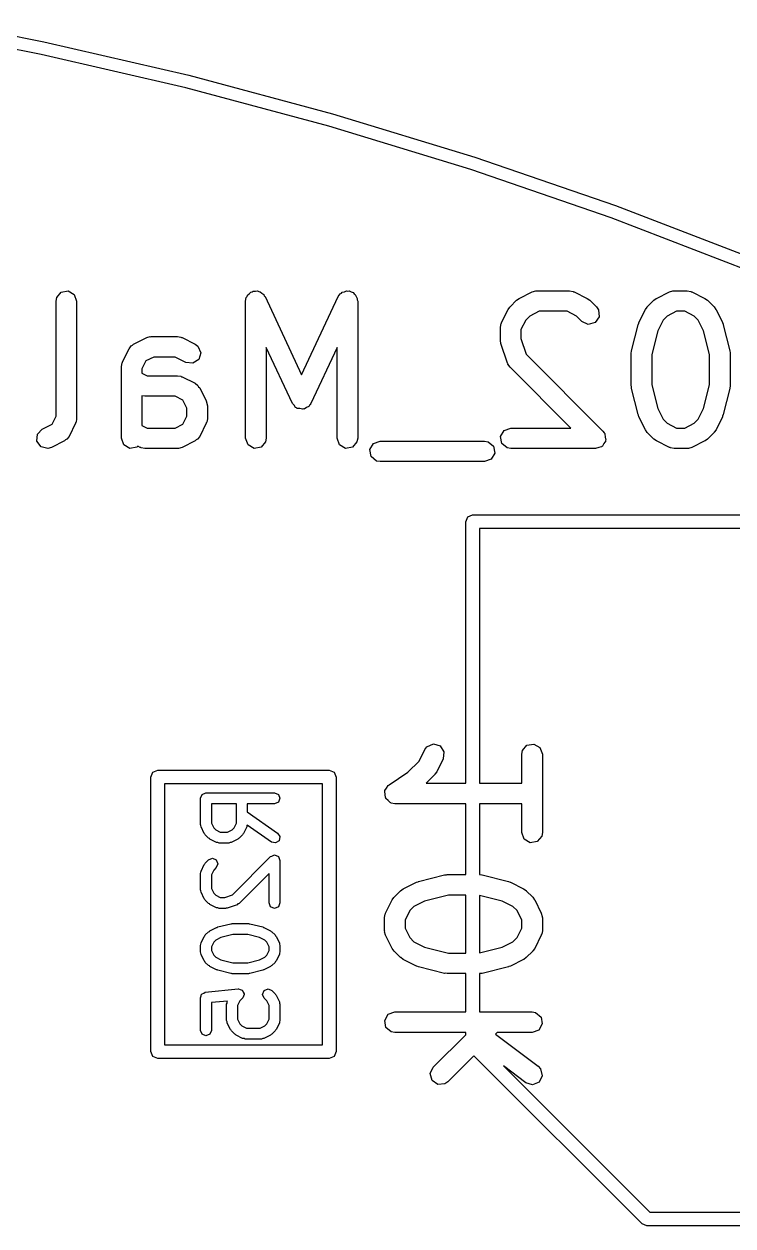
# Model space of a CAD drawing. Extents: x 107.3 to 170.9, y -113.5 to -51.4.
# Drawn here: x 145.43 to 150.59, y -60.7 to -51.95 of the extents above; entities that cross this region are included whole.
import ezdxf

# ---------------------------------------------------------------- set-up
doc = ezdxf.new("R2010")
doc.units = 0
doc.layers.add('BLACK', color=7, linetype='CONTINUOUS')

msp = doc.modelspace()

# ---------------------------------------------------------------- linework, layer by layer
at = {"layer": 'BLACK', "linetype": 'CONTINUOUS'}
for p, q in [((144.91, -51.9462), (145.572, -52.0749)), ((145.552, -52.1679), (144.91, -52.043)), ((145.572, -52.0749), (146.628, -52.3187)), ((146.605, -52.4109), (145.552, -52.1679)), ((146.628, -52.3187), (147.675, -52.5992)), ((147.649, -52.6906), (146.605, -52.4109)), ((147.675, -52.5992), (148.711, -52.9161)), ((148.682, -53.0065), (147.649, -52.6906)), ((148.711, -52.9161), (149.736, -53.2689)), ((149.704, -53.3582), (148.682, -53.0065)), ((149.736, -53.2689), (150.748, -53.6573)), ((150.712, -53.7455), (149.704, -53.3582)), ((145.665, -53.9381), (145.698, -53.8988)), ((145.698, -53.8988), (145.748, -53.8899)), ((145.748, -53.8899), (145.793, -53.9156)), ((145.793, -53.9156), (145.81, -53.9638)), ((147.046, -53.9381), (147.052, -53.9305)), ((147.052, -53.9305), (147.055, -53.9208)), ((147.055, -53.9208), (147.068, -53.9114)), ((147.068, -53.9114), (147.079, -53.8988)), ((147.079, -53.8988), (147.089, -53.8971)), ((147.089, -53.8971), (147.097, -53.8913)), ((147.097, -53.8913), (147.113, -53.8928)), ((147.113, -53.8928), (147.129, -53.8899)), ((147.129, -53.8899), (147.138, -53.8949)), ((147.138, -53.8949), (147.148, -53.8958)), ((147.148, -53.8958), (147.159, -53.9074)), ((147.159, -53.9074), (147.174, -53.9156)), ((147.174, -53.9156), (147.177, -53.925)), ((147.177, -53.925), (147.184, -53.9321)), ((147.715, -53.9321), (147.73, -53.9107)), ((147.73, -53.9107), (147.739, -53.9065)), ((147.739, -53.9065), (147.745, -53.8988)), ((147.745, -53.8988), (147.761, -53.896)), ((147.761, -53.896), (147.776, -53.8891)), ((147.776, -53.8891), (147.786, -53.8917)), ((147.786, -53.8917), (147.796, -53.8899)), ((147.796, -53.8899), (147.81, -53.8981)), ((147.81, -53.8981), (147.826, -53.9024)), ((147.826, -53.9024), (147.832, -53.9106)), ((147.832, -53.9106), (147.84, -53.9156)), ((147.84, -53.9156), (147.846, -53.931)), ((147.846, -53.931), (147.855, -53.9444)), ((149.035, -53.9443), (149.13, -53.8967)), ((149.13, -53.8967), (149.155, -53.8893)), ((149.155, -53.8893), (149.16, -53.8903)), ((149.16, -53.8903), (149.164, -53.8888)), ((149.164, -53.8888), (149.402, -53.8888)), ((149.402, -53.8888), (149.428, -53.8933)), ((149.428, -53.8933), (149.431, -53.8962)), ((149.431, -53.8962), (149.435, -53.8967)), ((149.435, -53.8967), (149.531, -53.9443)), ((150.035, -53.9443), (150.13, -53.8967)), ((150.13, -53.8967), (150.155, -53.8893)), ((150.155, -53.8893), (150.16, -53.8903)), ((150.16, -53.8903), (150.164, -53.8888)), ((150.164, -53.8888), (150.259, -53.8888)), ((150.259, -53.8888), (150.285, -53.8933)), ((150.285, -53.8933), (150.288, -53.8962)), ((150.288, -53.8962), (150.293, -53.8967)), ((150.293, -53.8967), (150.388, -53.9443)), ((145.66, -53.9638), (145.665, -53.9381)), ((145.66, -54.8032), (145.66, -53.9638)), ((145.81, -53.9638), (145.81, -54.8209)), ((147.041, -53.9638), (147.046, -53.9381)), ((147.041, -54.9638), (147.041, -53.9638)), ((147.184, -53.9321), (147.449, -54.5007)), ((147.449, -54.5007), (147.715, -53.9321)), ((147.855, -53.9444), (147.854, -53.9544)), ((147.854, -53.9544), (147.858, -53.9638)), ((147.858, -53.9638), (147.858, -54.9638)), ((148.954, -54.0255), (148.967, -54.0075)), ((148.967, -54.0075), (148.968, -54.006)), ((148.968, -54.006), (149.016, -53.9584)), ((149.016, -53.9584), (149.034, -53.9455)), ((149.034, -53.9455), (149.035, -53.9443)), ((149.531, -53.9443), (149.549, -53.9577)), ((149.549, -53.9577), (149.55, -53.9584)), ((149.55, -53.9584), (149.598, -54.006)), ((149.598, -54.006), (149.613, -54.0273)), ((149.954, -54.0255), (149.967, -54.0075)), ((149.967, -54.0075), (149.968, -54.006)), ((149.968, -54.006), (150.016, -53.9584)), ((150.016, -53.9584), (150.034, -53.9455)), ((150.034, -53.9455), (150.035, -53.9443)), ((150.388, -53.9443), (150.406, -53.9577)), ((150.406, -53.9577), (150.407, -53.9584)), ((150.407, -53.9584), (150.455, -54.006)), ((150.455, -54.006), (150.468, -54.0244)), ((148.906, -54.1207), (148.954, -54.0255)), ((149.083, -54.1034), (149.048, -54.172)), ((149.113, -54.073), (149.083, -54.1034)), ((149.181, -54.0388), (149.113, -54.073)), ((149.384, -54.0388), (149.181, -54.0388)), ((149.453, -54.073), (149.384, -54.0388)), ((149.492, -54.1121), (149.453, -54.073)), ((149.617, -54.0784), (149.588, -54.1205)), ((149.613, -54.0273), (149.617, -54.0784)), ((149.906, -54.1207), (149.954, -54.0255)), ((150.083, -54.1034), (150.044, -54.1804)), ((150.113, -54.073), (150.083, -54.1034)), ((150.181, -54.0388), (150.113, -54.073)), ((150.241, -54.0388), (150.181, -54.0388)), ((150.31, -54.073), (150.241, -54.0388)), ((150.34, -54.1034), (150.31, -54.073)), ((150.379, -54.1804), (150.34, -54.1034)), ((150.468, -54.0244), (150.469, -54.0255)), ((150.469, -54.0255), (150.517, -54.1207)), ((148.898, -54.1543), (148.903, -54.1286)), ((148.898, -54.2495), (148.898, -54.1543)), ((148.903, -54.1286), (148.906, -54.1252)), ((148.906, -54.1252), (148.906, -54.1207)), ((149.048, -54.172), (149.048, -54.2373)), ((149.538, -54.1337), (149.492, -54.1121)), ((149.588, -54.1205), (149.538, -54.1337)), ((149.853, -54.3265), (149.901, -54.1361)), ((149.901, -54.1361), (149.906, -54.1242)), ((149.906, -54.1242), (149.906, -54.1207)), ((150.044, -54.1804), (150.001, -54.354)), ((150.422, -54.354), (150.379, -54.1804)), ((150.517, -54.1207), (150.52, -54.1331)), ((150.52, -54.1331), (150.522, -54.1361)), ((150.522, -54.1361), (150.57, -54.3265)), ((146.218, -54.2858), (146.225, -54.2777)), ((146.225, -54.2777), (146.321, -54.23)), ((146.321, -54.23), (146.346, -54.2226)), ((146.346, -54.2226), (146.35, -54.2236)), ((146.35, -54.2236), (146.354, -54.2221)), ((146.354, -54.2221), (146.545, -54.2221)), ((146.545, -54.2221), (146.57, -54.2266)), ((146.57, -54.2266), (146.574, -54.2295)), ((146.574, -54.2295), (146.578, -54.23)), ((146.578, -54.23), (146.674, -54.2777)), ((146.674, -54.2777), (146.694, -54.2932)), ((148.899, -54.251), (148.898, -54.2495)), ((148.902, -54.2732), (148.899, -54.251)), ((148.95, -54.4161), (148.902, -54.2732)), ((149.048, -54.2373), (149.086, -54.3518)), ((146.144, -54.4064), (146.192, -54.3112)), ((146.192, -54.3112), (146.207, -54.2903)), ((146.207, -54.2903), (146.218, -54.2858)), ((146.694, -54.2932), (146.715, -54.3402)), ((146.715, -54.3402), (146.7, -54.3894)), ((147.382, -54.7098), (147.191, -54.3018)), ((147.191, -54.3018), (147.191, -54.9638)), ((147.708, -54.3018), (147.517, -54.7098)), ((147.708, -54.9638), (147.708, -54.3018)), ((149.086, -54.3518), (149.645, -54.9107)), ((149.851, -54.3447), (149.853, -54.33)), ((149.851, -54.5828), (149.851, -54.3447)), ((149.853, -54.33), (149.853, -54.3265)), ((150.001, -54.354), (150.001, -54.5736)), ((150.422, -54.5736), (150.422, -54.354)), ((150.57, -54.3265), (150.571, -54.3415)), ((150.571, -54.3415), (150.572, -54.3447)), ((150.572, -54.3447), (150.572, -54.5828)), ((146.136, -54.44), (146.141, -54.4143)), ((146.136, -54.9638), (146.136, -54.44)), ((146.141, -54.4143), (146.144, -54.4109)), ((146.144, -54.4109), (146.144, -54.4064)), ((146.315, -54.4006), (146.286, -54.4577)), ((146.372, -54.3721), (146.315, -54.4006)), ((146.527, -54.3721), (146.372, -54.3721)), ((146.606, -54.4118), (146.527, -54.3721)), ((146.657, -54.4177), (146.606, -54.4118)), ((146.7, -54.3894), (146.657, -54.4177)), ((148.953, -54.4196), (148.95, -54.4161)), ((148.953, -54.424), (148.953, -54.4196)), ((148.968, -54.4454), (148.953, -54.424)), ((149.411, -54.8888), (148.968, -54.4454)), ((146.286, -54.4577), (146.286, -54.4889)), ((146.286, -54.4889), (146.324, -54.5078)), ((146.324, -54.5078), (146.545, -54.5078)), ((146.545, -54.5078), (146.57, -54.5124)), ((146.57, -54.5124), (146.574, -54.5152)), ((146.574, -54.5152), (146.578, -54.5157)), ((146.578, -54.5157), (146.674, -54.5634)), ((146.674, -54.5634), (146.694, -54.5789)), ((146.694, -54.5789), (146.699, -54.5892)), ((146.699, -54.5892), (146.707, -54.5969)), ((146.707, -54.5969), (146.755, -54.6921)), ((149.852, -54.5861), (149.851, -54.5828)), ((149.853, -54.601), (149.852, -54.5861)), ((149.901, -54.7915), (149.853, -54.601)), ((150.001, -54.5736), (150.044, -54.7471)), ((150.379, -54.7471), (150.422, -54.5736)), ((150.57, -54.601), (150.522, -54.7915)), ((150.572, -54.5828), (150.57, -54.5976)), ((150.57, -54.5976), (150.57, -54.601)), ((146.307, -54.6578), (146.286, -54.6543)), ((146.286, -54.6543), (146.286, -54.8698)), ((146.527, -54.6578), (146.307, -54.6578)), ((146.584, -54.6863), (146.527, -54.6578)), ((146.613, -54.7434), (146.584, -54.6863)), ((146.755, -54.6921), (146.762, -54.7171)), ((146.762, -54.7171), (146.761, -54.7215)), ((147.395, -54.7235), (147.382, -54.7098)), ((147.512, -54.7179), (147.511, -54.7211)), ((147.517, -54.7098), (147.512, -54.7179)), ((145.632, -54.8603), (145.66, -54.8032)), ((146.584, -54.8603), (146.613, -54.8032)), ((146.613, -54.8032), (146.613, -54.7434)), ((146.761, -54.7215), (146.763, -54.7257)), ((146.763, -54.7257), (146.763, -54.8209)), ((147.406, -54.7395), (147.395, -54.7235)), ((147.413, -54.7412), (147.406, -54.7395)), ((147.418, -54.746), (147.413, -54.7412)), ((147.437, -54.7477), (147.418, -54.746)), ((147.456, -54.7528), (147.437, -54.7477)), ((147.462, -54.7499), (147.456, -54.7528)), ((147.469, -54.7505), (147.462, -54.7499)), ((147.485, -54.7393), (147.469, -54.7505)), ((147.503, -54.7311), (147.485, -54.7393)), ((147.508, -54.723), (147.503, -54.7311)), ((147.511, -54.7211), (147.508, -54.723)), ((149.903, -54.7944), (149.901, -54.7915)), ((149.906, -54.8068), (149.903, -54.7944)), ((149.954, -54.9021), (149.906, -54.8068)), ((150.044, -54.7471), (150.083, -54.8241)), ((150.34, -54.8241), (150.379, -54.7471)), ((150.517, -54.8068), (150.469, -54.9021)), ((150.522, -54.7915), (150.517, -54.8033)), ((150.517, -54.8033), (150.517, -54.8068)), ((145.559, -54.8967), (145.632, -54.8603)), ((145.802, -54.8545), (145.755, -54.9497)), ((145.803, -54.85), (145.802, -54.8545)), ((145.806, -54.8466), (145.803, -54.85)), ((145.81, -54.8209), (145.806, -54.8466)), ((146.286, -54.8698), (146.324, -54.8888)), ((146.324, -54.8888), (146.527, -54.8888)), ((146.527, -54.8888), (146.584, -54.8603)), ((146.755, -54.8545), (146.707, -54.9497)), ((146.758, -54.8466), (146.755, -54.85)), ((146.755, -54.85), (146.755, -54.8545)), ((146.763, -54.8209), (146.758, -54.8466)), ((148.925, -54.9063), (148.973, -54.8888)), ((148.973, -54.8888), (149.411, -54.8888)), ((150.083, -54.8241), (150.113, -54.8545)), ((150.113, -54.8545), (150.181, -54.8888)), ((150.181, -54.8888), (150.241, -54.8888)), ((150.241, -54.8888), (150.31, -54.8545)), ((150.31, -54.8545), (150.34, -54.8241)), ((145.52, -54.9852), (145.524, -54.934)), ((145.524, -54.934), (145.559, -54.8967)), ((145.729, -54.9751), (145.721, -54.9832)), ((145.739, -54.9706), (145.729, -54.9751)), ((145.755, -54.9497), (145.739, -54.9706)), ((146.154, -55.012), (146.136, -54.9638)), ((146.681, -54.9751), (146.674, -54.9832)), ((146.692, -54.9706), (146.681, -54.9751)), ((146.707, -54.9497), (146.692, -54.9706)), ((147.059, -55.012), (147.041, -54.9638)), ((147.191, -54.9638), (147.187, -54.9894)), ((147.725, -55.012), (147.708, -54.9638)), ((147.858, -54.9638), (147.853, -54.9894)), ((148.899, -54.9508), (148.925, -54.9063)), ((148.908, -55.0013), (148.899, -54.9508)), ((149.645, -54.9107), (149.655, -54.9242)), ((149.655, -54.9242), (149.657, -54.9263)), ((149.657, -54.9263), (149.658, -54.9283)), ((149.658, -54.9283), (149.66, -54.9321)), ((149.66, -54.9321), (149.662, -54.9546)), ((149.662, -54.9546), (149.666, -54.9768)), ((149.666, -54.9768), (149.664, -54.9798)), ((149.664, -54.9798), (149.665, -54.9832)), ((149.955, -54.9032), (149.954, -54.9021)), ((149.968, -54.9216), (149.955, -54.9032)), ((150.016, -54.9692), (149.968, -54.9216)), ((150.017, -54.9699), (150.016, -54.9692)), ((150.035, -54.9832), (150.017, -54.9699)), ((150.389, -54.9821), (150.388, -54.9832)), ((150.407, -54.9692), (150.389, -54.9821)), ((150.455, -54.9216), (150.407, -54.9692)), ((150.456, -54.9201), (150.455, -54.9216)), ((150.469, -54.9021), (150.456, -54.9201)), ((145.551, -55.0264), (145.52, -54.9852)), ((145.601, -55.0383), (145.551, -55.0264)), ((145.626, -55.0309), (145.601, -55.0383)), ((145.721, -54.9832), (145.626, -55.0309)), ((146.198, -55.0376), (146.154, -55.012)), ((146.249, -55.0287), (146.198, -55.0376)), ((146.255, -55.0217), (146.249, -55.0287)), ((146.273, -55.0309), (146.255, -55.0217)), ((146.278, -55.0314), (146.273, -55.0309)), ((146.281, -55.0343), (146.278, -55.0314)), ((146.307, -55.0388), (146.281, -55.0343)), ((146.545, -55.0388), (146.307, -55.0388)), ((146.549, -55.0372), (146.545, -55.0388)), ((146.553, -55.0383), (146.549, -55.0372)), ((146.578, -55.0309), (146.553, -55.0383)), ((146.674, -54.9832), (146.578, -55.0309)), ((147.103, -55.0376), (147.059, -55.012)), ((147.154, -55.0287), (147.103, -55.0376)), ((147.187, -54.9894), (147.154, -55.0287)), ((147.77, -55.0376), (147.725, -55.012)), ((147.82, -55.0287), (147.77, -55.0376)), ((147.853, -54.9894), (147.82, -55.0287)), ((147.947, -55.046), (147.973, -55.0016)), ((147.956, -55.0965), (147.947, -55.046)), ((147.973, -55.0016), (148.021, -54.984)), ((148.021, -54.984), (148.783, -54.984)), ((148.783, -54.984), (148.808, -54.9885)), ((148.808, -54.9885), (148.848, -55.0215)), ((148.848, -55.0215), (148.857, -55.072)), ((148.948, -55.0343), (148.908, -55.0013)), ((148.973, -55.0388), (148.948, -55.0343)), ((149.592, -55.0388), (148.973, -55.0388)), ((149.614, -55.0311), (149.592, -55.0388)), ((149.635, -55.0252), (149.614, -55.0311)), ((149.637, -55.0224), (149.635, -55.0252)), ((149.641, -55.0212), (149.637, -55.0224)), ((149.652, -55.0017), (149.641, -55.0212)), ((149.665, -54.9832), (149.652, -55.0017)), ((150.13, -55.0309), (150.035, -54.9832)), ((150.135, -55.0314), (150.13, -55.0309)), ((150.138, -55.0343), (150.135, -55.0314)), ((150.164, -55.0388), (150.138, -55.0343)), ((150.259, -55.0388), (150.164, -55.0388)), ((150.263, -55.0372), (150.259, -55.0388)), ((150.268, -55.0383), (150.263, -55.0372)), ((150.293, -55.0309), (150.268, -55.0383)), ((150.388, -54.9832), (150.293, -55.0309)), ((147.995, -55.1295), (147.956, -55.0965)), ((148.021, -55.134), (147.995, -55.1295)), ((148.783, -55.134), (148.021, -55.134)), ((148.831, -55.1165), (148.783, -55.134)), ((148.857, -55.072), (148.831, -55.1165)), ((148.645, -55.5714), (148.66, -55.536)), ((148.645, -57.4754), (148.645, -55.5714)), ((148.66, -55.536), (148.695, -55.5214)), ((148.695, -55.5214), (153.775, -55.5214)), ((148.745, -55.6214), (148.745, -57.4754)), ((153.725, -55.6214), (148.745, -55.6214)), ((148.305, -57.3155), (148.347, -57.2312)), ((148.347, -57.2312), (148.363, -57.2103)), ((148.363, -57.2103), (148.41, -57.1899)), ((148.41, -57.1899), (148.459, -57.2045)), ((148.459, -57.2045), (148.487, -57.2473)), ((148.487, -57.2473), (148.481, -57.2983)), ((149.054, -57.2647), (149.058, -57.2391)), ((149.058, -57.2391), (149.091, -57.1998)), ((149.091, -57.1998), (149.142, -57.1909)), ((149.142, -57.1909), (149.186, -57.2165)), ((149.186, -57.2165), (149.204, -57.2647)), ((148.224, -57.3969), (148.305, -57.3155)), ((148.481, -57.2983), (148.434, -57.3935)), ((149.054, -57.4754), (149.054, -57.2647)), ((149.204, -57.2647), (149.204, -57.8362)), ((146.351, -57.4314), (146.366, -57.396)), ((146.351, -59.4314), (146.351, -57.4314)), ((146.366, -57.396), (146.401, -57.3814)), ((146.401, -57.3814), (147.651, -57.3814)), ((147.651, -57.3814), (147.687, -57.396)), ((147.687, -57.396), (147.701, -57.4314)), ((147.701, -57.4314), (147.701, -59.4314)), ((148.087, -57.488), (148.224, -57.3969)), ((148.42, -57.413), (148.357, -57.4754)), ((148.434, -57.3935), (148.42, -57.4115)), ((148.42, -57.4115), (148.42, -57.413)), ((146.451, -57.4814), (146.451, -59.3814)), ((147.601, -57.4814), (146.451, -57.4814)), ((147.601, -59.3814), (147.601, -57.4814)), ((148.057, -57.5294), (148.069, -57.5118)), ((148.069, -57.5118), (148.08, -57.493)), ((148.08, -57.493), (148.084, -57.4915)), ((148.084, -57.4915), (148.087, -57.488)), ((148.357, -57.4754), (148.645, -57.4754)), ((148.745, -57.4754), (149.054, -57.4754)), ((146.712, -57.5862), (146.724, -57.5579)), ((146.712, -57.7766), (146.712, -57.5862)), ((146.724, -57.5579), (146.752, -57.5462)), ((146.752, -57.5462), (147.252, -57.5462)), ((147.252, -57.5462), (147.281, -57.5579)), ((147.281, -57.5579), (147.292, -57.5862)), ((147.292, -57.5862), (147.281, -57.6144)), ((148.055, -57.5374), (148.057, -57.5337)), ((148.058, -57.5589), (148.055, -57.5374)), ((148.057, -57.5337), (148.057, -57.5294)), ((148.06, -57.5806), (148.058, -57.5589)), ((148.063, -57.5837), (148.06, -57.5806)), ((148.064, -57.5879), (148.063, -57.5837)), ((148.08, -57.6019), (148.064, -57.5879)), ((148.095, -57.6177), (148.08, -57.6019)), ((146.792, -57.6262), (146.792, -57.7672)), ((146.974, -57.6262), (146.792, -57.6262)), ((146.974, -57.7672), (146.974, -57.6262)), ((147.252, -57.6262), (147.054, -57.6262)), ((147.054, -57.6262), (147.054, -57.6844)), ((147.054, -57.6844), (147.275, -57.8391)), ((147.281, -57.6144), (147.252, -57.6262)), ((148.1, -57.6182), (148.095, -57.6177)), ((148.103, -57.6209), (148.1, -57.6182)), ((148.129, -57.6254), (148.103, -57.6209)), ((148.645, -57.6254), (148.129, -57.6254)), ((148.645, -58.1421), (148.645, -57.6254)), ((149.054, -57.6254), (148.745, -57.6254)), ((148.745, -57.6254), (148.745, -58.1421)), ((149.054, -57.8362), (149.054, -57.6254)), ((146.716, -57.7852), (146.712, -57.7766)), ((146.792, -57.7672), (146.809, -57.8006)), ((146.958, -57.8006), (146.974, -57.7672)), ((147.053, -57.7808), (147.051, -57.7852)), ((147.229, -57.9046), (147.053, -57.7808)), ((146.717, -57.7945), (146.716, -57.7852)), ((146.74, -57.8421), (146.717, -57.7945)), ((146.745, -57.8465), (146.74, -57.8421)), ((146.748, -57.8525), (146.745, -57.8465)), ((146.772, -57.8763), (146.748, -57.8525)), ((146.809, -57.8006), (146.824, -57.8152)), ((146.824, -57.8152), (146.857, -57.8319)), ((146.857, -57.8319), (146.91, -57.8319)), ((146.91, -57.8319), (146.943, -57.8152)), ((146.943, -57.8152), (146.958, -57.8006)), ((147.019, -57.8525), (146.995, -57.8763)), ((147.021, -57.8465), (147.019, -57.8525)), ((147.026, -57.8421), (147.021, -57.8465)), ((147.05, -57.7945), (147.026, -57.8421)), ((147.051, -57.7852), (147.05, -57.7945)), ((147.275, -57.8391), (147.292, -57.8649)), ((147.292, -57.8649), (147.285, -57.8948)), ((149.071, -57.8844), (149.054, -57.8362)), ((149.199, -57.8618), (149.166, -57.9011)), ((149.204, -57.8362), (149.199, -57.8618)), ((146.778, -57.8789), (146.772, -57.8763)), ((146.782, -57.8838), (146.778, -57.8789)), ((146.83, -57.9077), (146.782, -57.8838)), ((146.839, -57.9083), (146.83, -57.9077)), ((146.848, -57.9119), (146.839, -57.9083)), ((146.919, -57.9119), (146.848, -57.9119)), ((146.928, -57.9083), (146.919, -57.9119)), ((146.937, -57.9077), (146.928, -57.9083)), ((146.985, -57.8838), (146.937, -57.9077)), ((146.989, -57.8789), (146.985, -57.8838)), ((146.995, -57.8763), (146.989, -57.8789)), ((147.259, -57.9113), (147.229, -57.9046)), ((147.285, -57.8948), (147.259, -57.9113)), ((149.116, -57.91), (149.071, -57.8844)), ((149.166, -57.9011), (149.116, -57.91)), ((146.748, -58.0579), (146.772, -58.0341)), ((146.772, -58.0341), (146.8, -58.0224)), ((146.8, -58.0224), (146.828, -58.0341)), ((146.828, -58.0341), (146.84, -58.0624)), ((146.945, -58.2893), (147.224, -58.0103)), ((147.224, -58.0103), (147.232, -58.0068)), ((147.232, -58.0068), (147.252, -57.9985)), ((147.252, -57.9985), (147.281, -58.0103)), ((147.281, -58.0103), (147.292, -58.0385)), ((147.292, -58.0385), (147.292, -58.3481)), ((146.712, -58.1338), (146.716, -58.1252)), ((146.712, -58.2528), (146.712, -58.1338)), ((146.716, -58.1252), (146.717, -58.1159)), ((146.717, -58.1159), (146.74, -58.0683)), ((146.74, -58.0683), (146.745, -58.064)), ((146.745, -58.064), (146.748, -58.0579)), ((146.809, -58.1099), (146.792, -58.1432)), ((146.828, -58.0906), (146.809, -58.1099)), ((146.84, -58.0624), (146.828, -58.0906)), ((146.792, -58.1432), (146.792, -58.2434)), ((147.212, -58.1351), (146.995, -58.3525)), ((147.212, -58.3481), (147.212, -58.1351)), ((148.19, -58.2453), (148.286, -58.1977)), ((148.286, -58.1977), (148.298, -58.194)), ((148.298, -58.194), (148.301, -58.192)), ((148.301, -58.192), (148.491, -58.1444)), ((148.491, -58.1444), (148.506, -58.1433)), ((148.506, -58.1433), (148.51, -58.1421)), ((148.51, -58.1421), (148.645, -58.1421)), ((148.745, -58.1421), (148.748, -58.1421)), ((148.748, -58.1421), (148.762, -58.1447)), ((148.762, -58.1447), (148.766, -58.1444)), ((148.766, -58.1444), (148.956, -58.192)), ((148.956, -58.192), (148.968, -58.1972)), ((148.968, -58.1972), (148.972, -58.1977)), ((148.972, -58.1977), (149.067, -58.2453)), ((146.716, -58.2614), (146.712, -58.2528)), ((146.717, -58.2707), (146.716, -58.2614)), ((146.74, -58.3183), (146.717, -58.2707)), ((146.792, -58.2434), (146.809, -58.2768)), ((146.809, -58.2768), (146.824, -58.2914)), ((146.824, -58.2914), (146.857, -58.3081)), ((146.857, -58.3081), (146.889, -58.3081)), ((146.889, -58.3081), (146.945, -58.2893)), ((148.109, -58.3264), (148.122, -58.3084)), ((148.122, -58.3084), (148.123, -58.3069)), ((148.123, -58.3069), (148.171, -58.2593)), ((148.171, -58.2593), (148.189, -58.2465)), ((148.189, -58.2465), (148.19, -58.2453)), ((148.519, -58.2921), (148.345, -58.3355)), ((148.645, -58.2921), (148.519, -58.2921)), ((148.645, -58.7135), (148.645, -58.2921)), ((148.912, -58.3355), (148.745, -58.2938)), ((148.745, -58.2938), (148.745, -58.7118)), ((149.067, -58.2453), (149.085, -58.2586)), ((149.085, -58.2586), (149.086, -58.2593)), ((149.086, -58.2593), (149.134, -58.3069)), ((149.134, -58.3069), (149.147, -58.3253)), ((146.745, -58.3226), (146.74, -58.3183)), ((146.748, -58.3287), (146.745, -58.3226)), ((146.772, -58.3525), (146.748, -58.3287)), ((146.778, -58.3551), (146.772, -58.3525)), ((146.782, -58.36), (146.778, -58.3551)), ((146.83, -58.3838), (146.782, -58.36)), ((146.839, -58.3845), (146.83, -58.3838)), ((146.848, -58.3881), (146.839, -58.3845)), ((146.895, -58.3881), (146.848, -58.3881)), ((146.901, -58.3855), (146.895, -58.3881)), ((146.908, -58.386), (146.901, -58.3855)), ((146.979, -58.3622), (146.908, -58.386)), ((146.986, -58.3561), (146.979, -58.3622)), ((146.995, -58.3525), (146.986, -58.3561)), ((147.224, -58.3763), (147.212, -58.3481)), ((147.252, -58.3881), (147.224, -58.3763)), ((147.281, -58.3763), (147.252, -58.3881)), ((147.292, -58.3481), (147.281, -58.3763)), ((148.061, -58.4217), (148.109, -58.3264)), ((148.268, -58.374), (148.238, -58.4044)), ((148.345, -58.3355), (148.268, -58.374)), ((148.989, -58.374), (148.912, -58.3355)), ((149.019, -58.4044), (148.989, -58.374)), ((149.147, -58.3253), (149.148, -58.3264)), ((149.148, -58.3264), (149.196, -58.4217)), ((148.054, -58.4552), (148.058, -58.4296)), ((148.054, -58.5504), (148.054, -58.4552)), ((148.058, -58.4296), (148.061, -58.4261)), ((148.061, -58.4261), (148.061, -58.4217)), ((148.238, -58.4044), (148.204, -58.4729)), ((148.204, -58.4729), (148.204, -58.5327)), ((149.054, -58.4729), (149.019, -58.4044)), ((149.054, -58.5327), (149.054, -58.4729)), ((149.196, -58.4217), (149.203, -58.4466)), ((149.203, -58.4466), (149.202, -58.451)), ((149.202, -58.451), (149.204, -58.4552)), ((149.204, -58.4552), (149.204, -58.5504)), ((146.748, -58.5817), (146.772, -58.5579)), ((146.772, -58.5579), (146.778, -58.5554)), ((146.778, -58.5554), (146.782, -58.5504)), ((146.782, -58.5504), (146.83, -58.5266)), ((146.83, -58.5266), (146.834, -58.5263)), ((146.834, -58.5263), (146.838, -58.5235)), ((146.838, -58.5235), (146.933, -58.4997)), ((146.933, -58.4997), (146.938, -58.5005)), ((146.938, -58.5005), (146.943, -58.4985)), ((146.943, -58.4985), (147.062, -58.4985)), ((147.062, -58.4985), (147.067, -58.5005)), ((147.067, -58.5005), (147.072, -58.4997)), ((147.072, -58.4997), (147.167, -58.5235)), ((147.167, -58.5235), (147.171, -58.5263)), ((147.171, -58.5263), (147.175, -58.5266)), ((147.175, -58.5266), (147.223, -58.5504)), ((147.223, -58.5504), (147.227, -58.5554)), ((147.227, -58.5554), (147.233, -58.5579)), ((147.233, -58.5579), (147.257, -58.5817)), ((148.055, -58.5547), (148.054, -58.5504)), ((148.054, -58.559), (148.055, -58.5547)), ((148.061, -58.584), (148.054, -58.559)), ((148.204, -58.5327), (148.238, -58.6013)), ((149.019, -58.6013), (149.054, -58.5327)), ((149.204, -58.5504), (149.199, -58.5761)), ((146.712, -58.6576), (146.716, -58.649)), ((146.712, -58.7052), (146.712, -58.6576)), ((146.716, -58.649), (146.717, -58.6397)), ((146.717, -58.6397), (146.74, -58.5921)), ((146.74, -58.5921), (146.745, -58.5878)), ((146.745, -58.5878), (146.748, -58.5817)), ((146.809, -58.6337), (146.792, -58.667)), ((146.824, -58.619), (146.809, -58.6337)), ((146.862, -58.6001), (146.824, -58.619)), ((146.948, -58.5785), (146.862, -58.6001)), ((147.057, -58.5785), (146.948, -58.5785)), ((147.143, -58.6001), (147.057, -58.5785)), ((147.181, -58.619), (147.143, -58.6001)), ((147.196, -58.6337), (147.181, -58.619)), ((147.212, -58.667), (147.196, -58.6337)), ((147.257, -58.5817), (147.259, -58.5878)), ((147.259, -58.5878), (147.264, -58.5921)), ((147.264, -58.5921), (147.288, -58.6397)), ((147.288, -58.6397), (147.289, -58.649)), ((147.289, -58.649), (147.292, -58.6576)), ((147.292, -58.6576), (147.292, -58.7052)), ((148.109, -58.6792), (148.061, -58.584)), ((148.238, -58.6013), (148.268, -58.6317)), ((148.268, -58.6317), (148.345, -58.6702)), ((148.912, -58.6702), (148.989, -58.6317)), ((148.989, -58.6317), (149.019, -58.6013)), ((149.196, -58.584), (149.148, -58.6792)), ((149.199, -58.5761), (149.196, -58.5795)), ((149.196, -58.5795), (149.196, -58.584)), ((146.716, -58.7138), (146.712, -58.7052)), ((146.717, -58.7231), (146.716, -58.7138)), ((146.74, -58.7707), (146.717, -58.7231)), ((146.792, -58.667), (146.792, -58.6958)), ((146.792, -58.6958), (146.809, -58.7291)), ((146.809, -58.7291), (146.824, -58.7438)), ((146.824, -58.7438), (146.862, -58.7627)), ((147.143, -58.7627), (147.181, -58.7438)), ((147.181, -58.7438), (147.196, -58.7291)), ((147.196, -58.7291), (147.212, -58.6958)), ((147.212, -58.6958), (147.212, -58.667)), ((147.288, -58.7231), (147.264, -58.7707)), ((147.289, -58.7138), (147.288, -58.7231)), ((147.292, -58.7052), (147.289, -58.7138)), ((148.11, -58.6804), (148.109, -58.6792)), ((148.123, -58.6987), (148.11, -58.6804)), ((148.171, -58.7463), (148.123, -58.6987)), ((148.172, -58.747), (148.171, -58.7463)), ((148.19, -58.7604), (148.172, -58.747)), ((148.345, -58.6702), (148.519, -58.7135)), ((148.519, -58.7135), (148.645, -58.7135)), ((148.745, -58.7118), (148.912, -58.6702)), ((149.086, -58.7463), (149.068, -58.7592)), ((149.134, -58.6987), (149.086, -58.7463)), ((149.135, -58.6972), (149.134, -58.6987)), ((149.148, -58.6792), (149.135, -58.6972)), ((146.745, -58.775), (146.74, -58.7707)), ((146.748, -58.7811), (146.745, -58.775)), ((146.772, -58.8049), (146.748, -58.7811)), ((146.778, -58.8074), (146.772, -58.8049)), ((146.782, -58.8124), (146.778, -58.8074)), ((146.83, -58.8362), (146.782, -58.8124)), ((146.862, -58.7627), (146.948, -58.7843)), ((146.948, -58.7843), (147.057, -58.7843)), ((147.057, -58.7843), (147.143, -58.7627)), ((147.223, -58.8124), (147.175, -58.8362)), ((147.227, -58.8074), (147.223, -58.8124)), ((147.233, -58.8049), (147.227, -58.8074)), ((147.257, -58.7811), (147.233, -58.8049)), ((147.259, -58.775), (147.257, -58.7811)), ((147.264, -58.7707), (147.259, -58.775)), ((148.286, -58.808), (148.19, -58.7604)), ((148.289, -58.8084), (148.286, -58.808)), ((148.301, -58.8137), (148.289, -58.8084)), ((148.491, -58.8613), (148.301, -58.8137)), ((148.956, -58.8137), (148.766, -58.8613)), ((148.959, -58.8117), (148.956, -58.8137)), ((148.972, -58.808), (148.959, -58.8117)), ((149.067, -58.7604), (148.972, -58.808)), ((149.068, -58.7592), (149.067, -58.7604)), ((146.834, -58.8365), (146.83, -58.8362)), ((146.838, -58.8393), (146.834, -58.8365)), ((146.933, -58.8631), (146.838, -58.8393)), ((146.938, -58.8623), (146.933, -58.8631)), ((146.943, -58.8643), (146.938, -58.8623)), ((147.062, -58.8643), (146.943, -58.8643)), ((147.067, -58.8623), (147.062, -58.8643)), ((147.072, -58.8631), (147.067, -58.8623)), ((147.167, -58.8393), (147.072, -58.8631)), ((147.171, -58.8365), (147.167, -58.8393)), ((147.175, -58.8362), (147.171, -58.8365)), ((148.495, -58.8609), (148.491, -58.8613)), ((148.51, -58.8635), (148.495, -58.8609)), ((148.645, -58.8635), (148.51, -58.8635)), ((148.645, -59.1421), (148.645, -58.8635)), ((148.748, -58.8635), (148.745, -58.8635)), ((148.745, -58.8635), (148.745, -59.1421)), ((148.751, -58.8624), (148.748, -58.8635)), ((148.766, -58.8613), (148.751, -58.8624)), ((146.724, -59.0103), (146.737, -59.0051)), ((146.737, -59.0051), (146.748, -58.9987)), ((146.748, -58.9987), (146.987, -58.9749)), ((146.987, -58.9749), (146.989, -58.9755)), ((146.989, -58.9755), (146.99, -58.9747)), ((146.99, -58.9747), (147.003, -58.9799)), ((147.003, -58.9799), (147.016, -58.9838)), ((147.016, -58.9838), (147.017, -58.9856)), ((147.017, -58.9856), (147.019, -58.9864)), ((147.019, -58.9864), (147.024, -58.9989)), ((147.024, -58.9989), (147.03, -59.0108)), ((147.165, -59.0147), (147.176, -58.9864)), ((147.176, -58.9864), (147.205, -58.9747)), ((147.205, -58.9747), (147.233, -58.9864)), ((147.233, -58.9864), (147.257, -59.0103)), ((146.712, -59.0385), (146.718, -59.0261)), ((146.712, -59.2766), (146.712, -59.0385)), ((146.718, -59.0261), (146.721, -59.0132)), ((146.721, -59.0132), (146.723, -59.0122)), ((146.723, -59.0122), (146.724, -59.0103)), ((146.91, -59.063), (146.792, -59.0747)), ((146.792, -59.0747), (146.792, -59.2766)), ((146.903, -59.0862), (146.906, -59.0776)), ((146.903, -59.2052), (146.903, -59.0862)), ((146.906, -59.0776), (146.907, -59.0683)), ((146.907, -59.0683), (146.91, -59.063)), ((147, -59.0622), (146.983, -59.0956)), ((146.983, -59.0956), (146.983, -59.1958)), ((147.019, -59.043), (147, -59.0622)), ((147.02, -59.0411), (147.019, -59.043)), ((147.021, -59.0401), (147.02, -59.0411)), ((147.025, -59.0272), (147.021, -59.0401)), ((147.03, -59.0147), (147.025, -59.0272)), ((147.03, -59.0108), (147.03, -59.0128)), ((147.03, -59.0128), (147.03, -59.0147)), ((147.176, -59.043), (147.165, -59.0147)), ((147.196, -59.0622), (147.176, -59.043)), ((147.212, -59.0956), (147.196, -59.0622)), ((147.212, -59.1958), (147.212, -59.0956)), ((147.257, -59.0103), (147.259, -59.0163)), ((147.259, -59.0163), (147.264, -59.0207)), ((147.264, -59.0207), (147.288, -59.0683)), ((147.288, -59.0683), (147.289, -59.0776)), ((147.289, -59.0776), (147.292, -59.0862)), ((147.292, -59.0862), (147.292, -59.2052)), ((148.055, -59.2041), (148.08, -59.1597)), ((148.08, -59.1597), (148.129, -59.1421)), ((148.129, -59.1421), (148.645, -59.1421)), ((148.745, -59.1421), (149.129, -59.1421)), ((149.129, -59.1421), (149.154, -59.1466)), ((149.154, -59.1466), (149.194, -59.1796)), ((149.194, -59.1796), (149.202, -59.2301)), ((146.906, -59.2138), (146.903, -59.2052)), ((146.907, -59.2231), (146.906, -59.2138)), ((146.931, -59.2707), (146.907, -59.2231)), ((146.936, -59.275), (146.931, -59.2707)), ((146.983, -59.1958), (147, -59.2291)), ((147, -59.2291), (147.014, -59.2438)), ((147.014, -59.2438), (147.048, -59.2604)), ((147.048, -59.2604), (147.148, -59.2604)), ((147.148, -59.2604), (147.181, -59.2438)), ((147.181, -59.2438), (147.196, -59.2291)), ((147.196, -59.2291), (147.212, -59.1958)), ((147.264, -59.2707), (147.259, -59.275)), ((147.288, -59.2231), (147.264, -59.2707)), ((147.289, -59.2138), (147.288, -59.2231)), ((147.292, -59.2052), (147.289, -59.2138)), ((148.064, -59.2546), (148.055, -59.2041)), ((148.103, -59.2876), (148.064, -59.2546)), ((149.202, -59.2301), (149.177, -59.2746)), ((146.724, -59.3049), (146.712, -59.2766)), ((146.752, -59.3166), (146.724, -59.3049)), ((146.781, -59.3049), (146.752, -59.3166)), ((146.792, -59.2766), (146.781, -59.3049)), ((146.938, -59.2811), (146.936, -59.275)), ((146.962, -59.3049), (146.938, -59.2811)), ((146.968, -59.3074), (146.962, -59.3049)), ((146.973, -59.3124), (146.968, -59.3074)), ((147.02, -59.3362), (146.973, -59.3124)), ((147.03, -59.3369), (147.02, -59.3362)), ((147.038, -59.3404), (147.03, -59.3369)), ((147.157, -59.3404), (147.038, -59.3404)), ((147.166, -59.3369), (147.157, -59.3404)), ((147.175, -59.3362), (147.166, -59.3369)), ((147.223, -59.3124), (147.175, -59.3362)), ((147.227, -59.3074), (147.223, -59.3124)), ((147.233, -59.3049), (147.227, -59.3074)), ((147.257, -59.2811), (147.233, -59.3049)), ((147.259, -59.275), (147.257, -59.2811)), ((148.129, -59.2921), (148.103, -59.2876)), ((148.645, -59.2921), (148.129, -59.2921)), ((148.409, -59.545), (148.645, -59.3087)), ((148.645, -59.3087), (148.645, -59.2921)), ((148.874, -59.2921), (148.862, -59.3042)), ((148.862, -59.3042), (149.174, -59.5381)), ((149.129, -59.2921), (148.874, -59.2921)), ((149.177, -59.2746), (149.129, -59.2921)), ((146.366, -59.4668), (146.351, -59.4314)), ((146.451, -59.3814), (147.601, -59.3814)), ((147.701, -59.4314), (147.687, -59.4668)), ((146.401, -59.4814), (146.366, -59.4668)), ((147.651, -59.4814), (146.401, -59.4814)), ((147.687, -59.4668), (147.651, -59.4814)), ((148.705, -59.4615), (148.515, -59.6511)), ((149.93, -60.6868), (148.705, -59.4615)), ((149.084, -59.6581), (148.92, -59.5351)), ((148.92, -59.5351), (149.986, -60.6014)), ((148.387, -59.5915), (148.409, -59.545)), ((148.4, -59.6411), (148.387, -59.5915)), ((149.174, -59.5381), (149.191, -59.5571)), ((149.203, -59.607), (149.18, -59.6528)), ((149.191, -59.5571), (149.203, -59.607)), ((148.443, -59.6705), (148.4, -59.6411)), ((148.494, -59.666), (148.443, -59.6705)), ((148.515, -59.6511), (148.494, -59.666)), ((149.133, -59.673), (149.084, -59.6581)), ((149.18, -59.6528), (149.133, -59.673)), ((149.986, -60.6014), (153.725, -60.6014)), ((149.965, -60.7014), (149.93, -60.6868)), ((153.775, -60.7014), (149.965, -60.7014))]:
    msp.add_line(p, q, dxfattribs=at)

doc.saveas('drawing.dxf')
